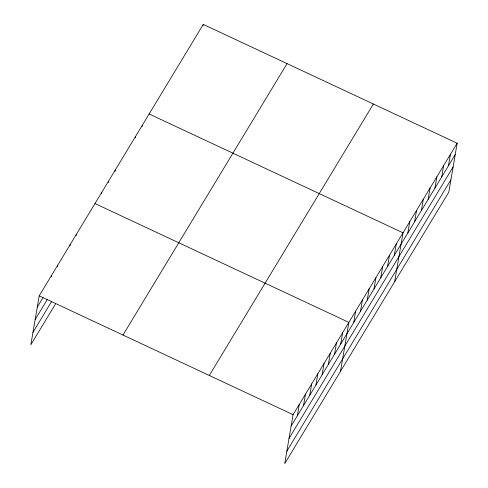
<?xml version="1.0" encoding="UTF-8"?>
<svg xmlns="http://www.w3.org/2000/svg" width="488" height="488" viewBox="0 0 488 488"><rect width="100%" height="100%" fill="white"/><g stroke="black" fill="none" stroke-linecap="round" stroke-linejoin="round"><path stroke-width="0.73" d="M457.158 143.234L293.087 414.678L284.724 463.6L448.795 192.156L457.158 143.234L203.276 24.4L39.205 295.844L30.842 344.766L55.632 303.75M51.356 276.757L51.6 275.336M57.553 266.497L57.797 265.082M69.955 245.989L70.193 244.573M76.152 235.734L76.39 234.319M101.516 193.773L101.754 192.357M108.281 182.579L108.525 181.158M115.052 171.379L115.29 169.964M135.353 137.793L135.597 136.372M142.124 126.593L142.362 125.172M203.032 25.821L203.276 24.4M297.344 415.776L299.284 404.424M303.542 405.522L305.482 394.17M309.74 395.268L311.679 383.91M315.937 385.008L317.877 373.655M322.135 374.754L324.075 363.401M328.332 364.499L330.272 353.147M334.536 354.245L336.476 342.893M340.734 343.991L342.674 332.639M340.508 371.307L348.871 322.385L94.989 203.551M353.696 322.537L355.636 311.185M360.467 311.344L362.407 299.992M367.232 300.144L369.172 288.792M374.003 288.951L375.943 277.599M380.768 277.751L382.714 266.399M387.539 266.558L389.479 255.2M394.304 255.358L396.25 244.006M394.652 281.735L403.015 232.806L149.133 113.978M407.84 232.965L409.786 221.613M414.611 221.766L416.551 210.413M421.382 210.572L423.322 199.22M428.147 199.372L430.087 188.02M434.918 188.173L436.858 176.821M441.683 176.979L443.623 165.627M448.454 165.78L450.394 154.428M37.265 307.196L43.072 297.582M35.142 319.597L47.537 299.089M32.958 332.371L51.557 301.608M122.982 335.061L287.06 63.617M209.303 375.461L373.381 104.017M291.147 426.03L455.219 154.586M289.024 438.425L453.102 166.981M286.84 451.199L450.918 179.755M39.205 295.844L293.087 414.678"/></g></svg>
